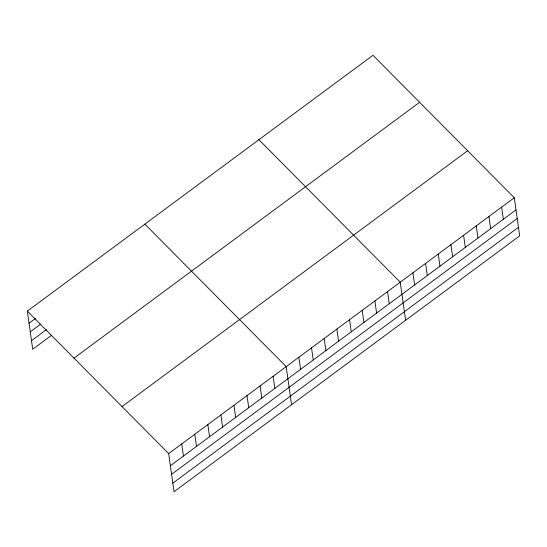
<?xml version="1.0" encoding="UTF-8"?>
<svg xmlns="http://www.w3.org/2000/svg" width="547" height="547" viewBox="0 0 547 547"><rect width="100%" height="100%" fill="white"/><g stroke="black" fill="none" stroke-linecap="round" stroke-linejoin="round"><path stroke-width="0.82" d="M27.35 311.12L372.965 55.274L514.289 197.761L519.65 235.88L174.035 491.726L168.674 453.6L27.35 311.12L32.711 349.239L51.637 335.229M29.053 323.25L35.582 318.416M30.263 331.824L40.704 324.097M31.5 340.665L46.516 329.547M73.989 358.135L419.604 102.296M122.036 406.578L467.658 150.74M168.674 453.6L514.289 197.761M170.377 465.736L515.999 209.891M171.587 474.311L517.202 218.472M172.825 483.145L518.447 227.306M258.916 139.704L400.24 282.19L405.594 320.31M144.859 224.133L286.184 366.613L291.544 404.739M501.62 207.142L503.322 219.272M488.95 216.523L490.652 228.653M476.273 225.904L477.982 238.034M463.603 235.285L465.306 247.415M450.926 244.666L452.636 256.796M438.256 254.047L439.959 266.177M425.587 263.428L427.289 275.558M412.91 272.809L414.619 284.939M387.563 291.572L389.273 303.701M374.893 300.946L376.596 313.082M362.223 310.327L363.926 322.463M349.547 319.708L351.256 331.844M336.877 329.089L338.579 341.225M324.2 338.47L325.909 350.606M311.53 347.851L313.233 359.988M298.86 357.232L300.563 369.369M273.131 376.281L274.833 388.411M260.071 385.943L261.774 398.079M247.012 395.611L248.721 407.741M233.959 405.272L235.661 417.409M220.899 414.941L222.608 427.07M207.846 424.609L209.549 436.738M194.787 434.27L196.496 446.4M181.734 443.938L183.436 456.068"/></g></svg>
